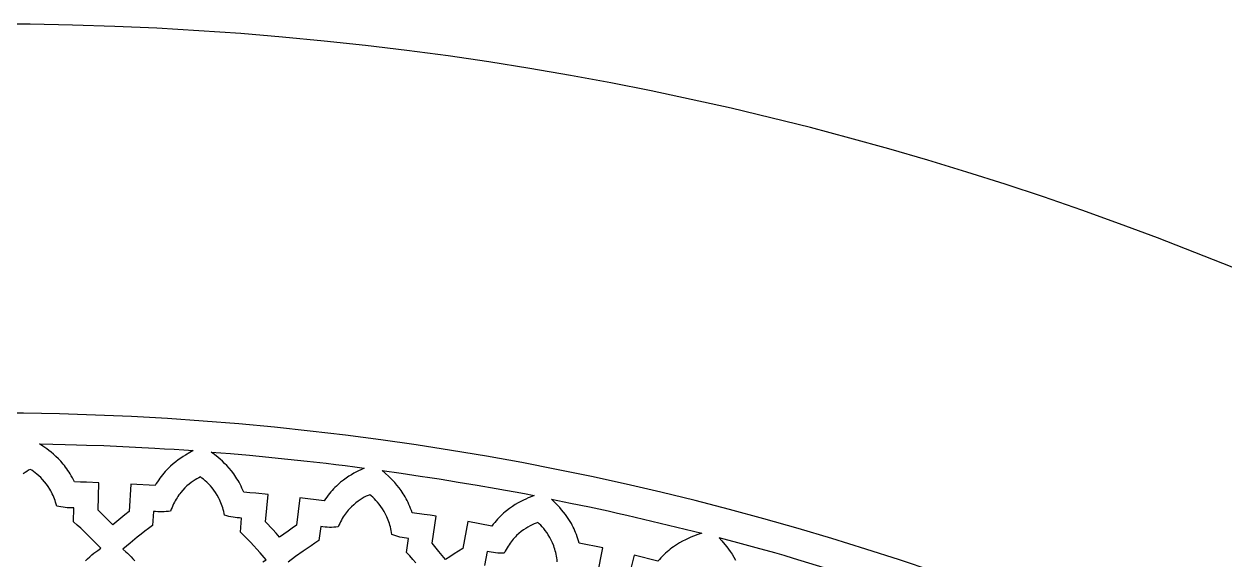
# Model space of a CAD drawing. Extents: x -550 to 550, y -550 to 550.
# Drawn here: x 6.1 to 206.7, y 460.5 to 550 of the extents above; entities that cross this region are included whole.
import ezdxf

# ---------------------------------------------------------------- set-up
doc = ezdxf.new("R2010")
doc.units = 0
doc.layers.add('LAYER_1', color=18, linetype='CONTINUOUS')
doc.layers.add('LAYER_10', color=4, linetype='CONTINUOUS')

msp = doc.modelspace()

# ---------------------------------------------------------------- linework, layer by layer
at = {"layer": 'LAYER_1'}
msp.add_lwpolyline([(0, 549.9999999999998, 0.4142135623730951), (-550, -4.34e-14, 0.4142135623730951), (0, -549.9999999999998, 0.4142135623730951), (550, -4.34e-14, 0.4142135623730951)], format="xyb", close=True, dxfattribs=at)
for points in [[(8.684496879577637, 479.8630981445312), (10.92341130830033, 479.8221484657176), (12.98140759740626, 479.7741337098036), (14.85852716784175, 479.721204520875), (16.5548114405531, 479.6655115430179), (19.40503977658867, 479.5544367968619), (21.5324239730835, 479.4581146240234), (24.74288693289346, 479.3049702857551), (27.95257736477323, 479.1394638390159), (29.55682380965611, 479.0480477542752), (31.1605062348566, 478.9487086575832), (32.76350101114144, 478.8398357206622), (34.36568450927734, 478.7198181152344), (33.78033142383396, 478.3931819206792), (33.07704926536564, 477.9881532494896), (32.69021249395452, 477.7504384786907), (32.28472670653603, 477.4861616809739), (31.86420298719312, 477.1930015537525), (31.43225242000874, 476.8686367944404), (30.99248608906584, 476.5107461004509), (30.54851507844739, 476.1170081691976), (30.10395047223633, 475.6851016980939), (29.8825740345595, 475.4541098530401), (29.66240335451563, 475.2127053845537), (29.44388981761507, 474.9605981298116), (29.22748480936821, 474.6974979259903), (29.01363971528542, 474.4231146102667), (28.80280592087706, 474.1371580198173), (28.5954348116535, 473.839337991819), (28.39197777312511, 473.5293643634483), (28.19288619080226, 473.2069469718821), (27.99861145019531, 472.8717956542969), (23.93153762817383, 473.1048278808594), (23.64087867736816, 468.5360717773438), (22.95839423536613, 467.9986618716002), (22.28038518723406, 467.4554384909331), (21.60828335131687, 466.9047984465865), (20.94352054595947, 466.3451385498047), (20.33173098613643, 466.9649544097637), (19.71182140073735, 467.576479196926), (18.45392990112305, 468.780517578125), (18.57399749755859, 473.3572998046875), (16.53864079302321, 473.4340152756398), (15.52084108086914, 473.4685024749614), (14.50284576416016, 473.4959716796875), (14.33800876495977, 473.8455512442701), (14.16736922739457, 474.1829119809677), (13.9913978156014, 474.5083041153911), (13.81056519371711, 474.8219778731511), (13.62534202587855, 475.1241834798582), (13.43619897622257, 475.4151711611233), (13.24360670888603, 475.6951911425571), (13.04803588800578, 475.9644936497701), (12.84995717771866, 476.2233289083733), (12.64984124216154, 476.4719471439772), (12.24538035178464, 476.93953344863), (11.83841852996991, 477.3692543686145), (11.43272108981214, 477.7631117088162), (11.03205334440615, 478.1231072741207), (10.64018060684673, 478.4512428694139), (10.26086819022871, 478.7495202995814), (9.897881407646878, 479.0199413695088), (9.235945996971028, 479.4852216481861)], [(37.36659240722656, 478.4836120605469), (40.56975610511541, 478.2257213342209), (43.77168837494296, 477.9508772215557), (45.37188882742639, 477.8045368501876), (46.97141674660567, 477.6508851780444), (48.57015057371785, 477.4888978870629), (50.16796875, 477.3175506591797), (53.363371043219, 476.9699192392541), (56.55822820503174, 476.6184224932862), (58.15458042395363, 476.4346137514711), (59.74975003477539, 476.241905632267), (61.34338826241417, 476.0376537870478), (62.93514633178711, 475.8192138671875), (62.33012728380277, 475.5276865666884), (61.98033472254276, 475.3558282542919), (61.60358589509857, 475.1632691636696), (61.203305120466, 474.9475310422256), (60.78291671764083, 474.706135637364), (60.34584500561887, 474.436604696489), (59.8955143033959, 474.1364599670046), (59.43534892996772, 473.8032231963149), (58.96877320433012, 473.4344161318243), (58.49921144547889, 473.0275605209365), (58.26438090328435, 472.8090900566576), (58.03008797240983, 472.580178111056), (57.7967606927298, 472.3405149025572), (57.56482710411873, 472.0897906495867), (57.3347152464511, 471.8276955705701), (57.10685315960139, 471.5539198839328), (56.88166888344405, 471.2681538081004), (56.65959045785357, 470.9700875614984), (56.44104592270443, 470.6594113625522), (56.22646331787109, 470.3358154296875), (52.18194580078125, 470.823974609375), (51.61860275268555, 466.281005859375), (50.90541724305317, 465.7873714851229), (50.19635380285318, 465.2876396209795), (49.49273923561016, 464.780127680233), (48.79590034484863, 464.2631530761719), (48.22250730352744, 464.9203925011767), (47.6404999411702, 465.5698584540099), (46.45726776123047, 466.8509216308594), (46.85086441040039, 471.4126586914062), (44.82297412597076, 471.6034983814172), (43.80803662640274, 471.6876998620064), (42.79240036010742, 471.7625122070312), (42.64875226303049, 472.1219347284983), (42.4985897010482, 472.4695091967145), (42.34239696967401, 472.8054566224821), (42.18065836442133, 473.1299980166032), (42.0138581808036, 473.4433543898801), (41.84248071433426, 473.7457467531151), (41.66701026052674, 474.0373961171102), (41.48793111489447, 474.3185234926678), (41.30572757295089, 474.58934989059), (41.12088393020944, 474.8500963216792), (40.74521352438664, 475.3422333265669), (40.36479426153356, 475.7967025937487), (39.98350050575768, 476.2152722096424), (39.60520662116645, 476.5997102606656), (39.23378697186737, 476.9517848332362), (38.87311592196791, 477.2732640137718), (38.52706783557554, 477.5659158886903), (37.894338009742, 478.0718100673465)], [(76.47492218017578, 460.5230407714844), (75.94219178569415, 461.2152785687248), (75.40039605256146, 461.900292291089), (74.29656219482422, 463.2536926269531), (74.96231079101562, 467.7840270996094), (73.95577104628319, 467.9392971113155), (72.94698478967902, 468.0798179153626), (70.9269790649414, 468.343994140625), (70.80512151689362, 468.711986298845), (70.67605967688803, 469.0685421085157), (70.54028973391158, 469.4138526515408), (70.39830787695115, 469.7481090098245), (70.25061029499359, 470.0715022652704), (70.0976931770258, 470.3842234997825), (69.94005271203469, 470.6864637952646), (69.77818508900708, 470.9784142336206), (69.61258649692991, 471.2602658967544), (69.44375312479008, 471.5322098665698), (69.09836679626986, 472.0471390538612), (68.74599561534151, 472.5247304507257), (68.39060909390011, 472.9665127123942), (68.03617674384074, 473.3740144940978), (67.68666807705848, 473.7487644510674), (67.3460526054484, 474.092291238534), (67.0182998409056, 474.4061235117285), (66.4172604806021, 474.9508191362256), (65.9153060913086, 475.3950805664062), (69.09707612209607, 474.9435176364927), (72.27783947755603, 474.4835199639517), (73.86697869076552, 474.2452013299873), (75.45482828161593, 473.9985858873156), (77.04104226559815, 473.7416109282534), (78.62527465820312, 473.4722137451172), (81.79391311115825, 472.9316397067032), (84.96325243616349, 472.3955179098781), (86.54643415521676, 472.119993439679), (88.12769016772077, 471.8346222350183), (89.7063201654883, 471.5357510309429), (91.28162384033203, 471.2197265625), (90.65904992434524, 470.9644587116933), (90.29932398429469, 470.812917709628), (89.91161223105064, 470.6419448832193), (89.49914479574653, 470.4489199025403), (89.06515180951584, 470.2312224376646), (88.61286340349201, 469.9862321586654), (88.14550970880848, 469.7113287356161), (87.6663208565987, 469.40389183859), (87.17852697799614, 469.0613011376605), (86.68535820413425, 468.680936302901), (86.43776764746025, 468.4757697322328), (86.19004466614645, 468.2601770043847), (85.94259302658455, 468.0338305781156), (85.69581649516623, 467.7964029121849), (85.45011883828316, 467.5475664653517), (85.20590382232703, 467.2869936963751), (84.9635752136895, 467.0143570640143), (84.72353677876228, 466.7293290270286), (84.48619228393703, 466.431582044177), (84.25194549560547, 466.1207885742188), (80.24592590332031, 466.8618774414062), (79.41194152832031, 462.3609313964844), (78.67085152729125, 461.9127347235535), (77.93349559722773, 461.4582074339978), (77.20110779567437, 460.9955694694353)]]:
    msp.add_lwpolyline(points, close=True, dxfattribs=at)
for points in [[(16.35249573233639, 460.3073668074754), (16.72518251953828, 460.6717516647377), (17.08982429562338, 461.0047172705027), (17.44329860530991, 461.3077378359762), (17.78248299331604, 461.5822875723638), (18.40549218315988, 462.0518714027048), (18.93387222290039, 462.4252624511719), (17.82892805771062, 463.5589220112065), (17.27063095280535, 464.1204487842448), (16.70666656889361, 464.6761649070719), (16.13569695787575, 465.2243638955189), (15.55638417165213, 465.7633392654169), (14.96739026212309, 466.2913845325971), (14.36737728118896, 466.8067932128906), (14.40953063964844, 469.1777038574219), (14.04991598421362, 469.1683964966925), (13.68951482327135, 469.1719292532782), (13.32900774441766, 469.188251996484), (12.96907533524857, 469.2173145956154), (12.61039818336012, 469.2590669199774), (12.25365687634833, 469.3134588388754), (11.89953200180923, 469.3804402216145), (11.54870414733887, 469.4599609375), (11.46461666887571, 469.781869698479), (11.37291594511093, 470.0943164103998), (11.27401199014045, 470.3974077106702), (11.16831481806022, 470.6912502366984), (11.05623444296614, 470.975950625892), (10.93818087895414, 471.2516155156588), (10.81456414012015, 471.518351543407), (10.6857942405601, 471.7762653465442), (10.5522811943699, 472.0254635624783), (10.41443501564548, 472.2660528286172), (10.12738331697768, 472.7218310611411), (9.827919257324108, 473.1444531433787), (9.519322949452155, 473.5347721745928), (9.204874506129222, 473.8936412540467), (8.887854040122704, 474.2219134810032), (8.571541664200002, 474.5204419547254), (8.259217491128513, 474.790079774476), (7.954161633675633, 475.0316800395182), (7.659654204608762, 475.2460958491148), (7.378975316695297, 475.4341803025289), (7.115405082702637, 475.5967864990234), (6.847104408824366, 475.4425365409521), (6.560937613413072, 475.2633380184587), (6.260158186131529, 475.0582403443577), (5.948019616642512, 474.8262929314633)], [(46.00503781764164, 460.1341611971881), (46.55602264404297, 460.4759826660156), (45.52410316640955, 461.6701085986573), (45.00077623762219, 462.2611871696099), (44.47076022949783, 462.846167452687), (43.93272192751899, 463.4234679296666), (43.38532811716825, 463.9915070823264), (42.82724558392815, 464.5487033924439), (42.25714111328125, 465.0934753417969), (42.44100952148438, 467.4576110839844), (42.08143395526997, 467.4708926536831), (41.72188091928433, 467.497044620905), (41.36302535917057, 467.535970896142), (41.00554222057181, 467.5875753898858), (40.65010644913119, 467.6517620126284), (40.29739299049184, 467.7284346748613), (39.94807679029688, 467.8174972870765), (39.60283279418945, 467.9188537597656), (39.53810269464397, 468.2456794924948), (39.46521695136374, 468.5635116145016), (39.38459073273737, 468.8724321257062), (39.2966392071534, 469.172523026029), (39.20177754300044, 469.4638663153904), (39.10042090866708, 469.7465439937106), (38.99298447254191, 470.02063806091), (38.87988340301349, 470.2862305169089), (38.76153286847043, 470.5434033616275), (38.6383480373013, 470.7922385949863), (38.3791361586392, 471.2652242273056), (38.10556911413585, 471.705843413229), (37.82096825089993, 472.1147521521194), (37.52865491604013, 472.4926064433392), (37.23195045666511, 472.8400622862509), (36.93417621988357, 473.1577756802171), (36.63865355280417, 473.4464026246004), (36.3487038025356, 473.7065991187632), (36.06764831618653, 473.9390211620681), (35.79880844086566, 474.1443247538778), (35.54550552368164, 474.3231658935547), (35.26850554924503, 474.1860025118638), (34.97216948602352, 474.0250089005585), (34.65969081028391, 473.8390422248796), (34.33426299829298, 473.6269596500679), (33.99907952631754, 473.387618341364), (33.65733387062438, 473.1198754640086), (33.31221950748034, 472.8225881832424), (32.96692991315217, 472.4946136643061), (32.6246585639067, 472.1348090724405), (32.28859893601072, 471.7420315728863), (32.12389647890217, 471.5329208468636), (31.96194450573104, 471.3151383308841), (31.80314220103068, 471.0885411706026), (31.64788874933445, 470.8529865116745), (31.49658333517569, 470.6083314997548), (31.34962514308775, 470.3544332804985), (31.20741335760399, 470.0911489995607), (31.07034716325775, 469.8183358025966), (30.93882574458238, 469.5358508352612), (30.81324828611125, 469.2435512432096), (30.69401397237768, 468.9412941720968), (30.58152198791504, 468.6289367675781), (30.22456325647482, 468.5815181287489), (29.86576416703674, 468.5447792473137), (29.50566194506201, 468.5189527061982), (29.14479381601186, 468.504271088328), (28.78369700534748, 468.5009669766287), (28.42290873853012, 468.5092729540259), (28.06296624102097, 468.5294216034453), (27.70440673828125, 468.5616455078125), (27.5338191986084, 466.1957702636719), (26.89332302297865, 465.7331538589648), (26.26106422575867, 465.259232401386), (25.63620076120468, 464.7753364279282), (25.01789058357293, 464.2827964755835), (23.79756190610097, 463.277106782204), (22.59334182739258, 462.2528076171875), (23.08459245030551, 461.832618389448), (23.36378290169328, 461.5841330268747), (23.66109669138989, 461.3084767990582), (23.97334375316131, 461.0044669314177), (24.29733402077353, 460.6709206493724), (24.62987742799253, 460.3066551783418)], [(71.56654744960214, 459.9610827175174), (71.05268315536215, 460.5564973313617), (70.52872668622015, 461.1427800909074), (69.99385070800781, 461.7189331054688), (70.31877136230469, 464.0678405761719), (69.960651442541, 464.1036730863793), (69.60336346775252, 464.1523577516343), (69.24757442435236, 464.2137538743374), (68.89395129875368, 464.2877207568891), (68.54316107736963, 464.37411770169), (68.19587074661337, 464.4728040111407), (67.85274729289802, 464.5836389876418), (67.51445770263672, 464.7064819335938), (67.46940192183756, 465.0370697655296), (67.41567347344429, 465.3591631088337), (67.35369136135813, 465.6728190968773), (67.28387458948032, 465.9780948630314), (67.20664216171205, 466.2750475406671), (67.12241308195456, 466.5637342631554), (67.03160635410904, 466.8442121638675), (66.93464098207674, 467.1165383761745), (66.83193596975887, 467.3807700334474), (66.72391032105662, 467.6369642690575), (66.49357313010393, 468.1254690087731), (66.24698144042843, 468.5825096622899), (65.98748728323986, 469.0085432965769), (65.71844268974795, 469.4040269786026), (65.44319969116245, 469.7694177753359), (65.16511031869311, 470.1051727537455), (64.88752660354966, 470.4117489808001), (64.61380057694186, 470.6896035234686), (64.34728427007941, 470.9391934487194), (64.09132971417212, 471.1609758235216), (63.84928894042969, 471.3554077148438), (63.56439417135904, 471.2356662965864), (63.25867881271302, 471.0932583214033), (62.93528895694417, 470.926848727931), (62.597370696505, 470.735102454806), (62.24807012384804, 470.516684440665), (61.89053333142581, 470.2702596241445), (61.52790641169082, 469.9944929438813), (61.1633354570956, 469.6880493385119), (60.79996656009266, 469.3495937466728), (60.44094581313454, 468.9777911070007), (60.26404914981369, 468.7789674375513), (60.08941930867374, 468.5713063581323), (59.91744955127126, 468.3546409860734), (59.7485331391628, 468.128804438704), (59.58306333390494, 467.8936298333539), (59.42143339705423, 467.6489502873526), (59.26403659016724, 467.3945989180295), (59.11126617480056, 467.1304088427145), (58.96351541251071, 466.8562131787369), (58.82117756485429, 466.5718450434264), (58.68464589338785, 466.2771375541126), (58.55431365966797, 465.971923828125), (58.19554402955291, 465.937287412188), (57.83509115402325, 465.9153877404298), (57.47363408478762, 465.9062219326931), (57.11185187355466, 465.9097871088208), (56.75042357203301, 465.9260803886555), (56.39002823193131, 465.9550988920398), (56.03134490495818, 465.9968397388164), (55.67505264282227, 466.0513000488281), (55.36330032348633, 463.7000427246094), (54.69649914527029, 463.2784414280577), (54.03723231299536, 462.845032927), (53.3847422062718, 462.4011972740827), (52.73827120470994, 461.9483145219518), (51.46035603551242, 461.0209279306347), (50.19742584228516, 460.0739135742188)], [(101.8695526123047, 457.987060546875), (102.8046951293945, 462.4678649902344), (98.8067398071289, 463.2536315917969), (98.70718090479218, 463.6288744562775), (98.59975465975117, 463.9931331513973), (98.4849672526774, 464.3465681667118), (98.36332486424246, 464.6893399917765), (98.23533367511791, 465.0216091161467), (98.10149986597537, 465.3435360293781), (97.9623296174864, 465.655281221026), (97.81832911032255, 465.9570051806458), (97.67000452515542, 466.2488683977929), (97.51786204265659, 466.531031362023), (97.20414810835013, 467.0668984899532), (96.88123675277573, 467.5658904808802), (96.55317742130606, 468.0292912512475), (96.22401955931367, 468.4583847174986), (95.89781261217124, 468.8544547960772), (95.57860602525133, 469.2187854034269), (95.27044924392658, 469.5526604559911), (94.70348287955294, 470.1341795625377), (94.22930908203125, 470.6092834472656), (97.3780347282281, 469.9657655829218), (100.5269875633721, 469.3221061872835), (102.0998097700638, 468.9925558730098), (103.6706014859096, 468.6537691252495), (105.2386669482155, 468.302678927115), (106.8033103942871, 467.9362182617188), (119.3039474487305, 464.9351501464844), (118.6693560618012, 464.707985214822), (117.9049702875537, 464.4244361224808), (117.4818197208817, 464.2542771894475), (117.0354788162156, 464.0613338243148), (116.5690336598337, 463.8427098964396), (116.0855703380145, 463.5955092751785), (115.5881749370365, 463.3168358298884), (115.079933543178, 463.0037934299261), (114.5639322427177, 462.6534859446484), (114.3039860294738, 462.4634527541903), (114.0432571219339, 462.263017243412), (113.7821312808827, 462.0518173959833), (113.520994267105, 461.8294911955737), (113.2602318413857, 461.5956766258529), (113.0002297645096, 461.3500116704904), (112.7413737972614, 461.0921343131558), (112.484049700426, 460.8216825375188), (112.2286432347882, 460.5382943272489), (111.9755401611328, 460.2416076660156), (108.0238342285156, 461.2328186035156), (106.9221878051758, 456.7898559570312)], [(95.15934459844166, 460.1682517333169), (95.12502082145653, 460.4934544703874), (95.08195930502004, 460.8107233480468), (95.03058140776388, 461.1200904953181), (94.97130848831978, 461.421588041224), (94.90456190531947, 461.7152481147874), (94.83076301739462, 462.0011028450311), (94.75033318317695, 462.279184360978), (94.66369376129818, 462.5495247916509), (94.57126611039001, 462.8121562660726), (94.37073155601237, 463.3144208622543), (94.15210038909763, 463.7862351817056), (93.91874347869948, 464.2278562566094), (93.67403169387163, 464.6395411191484), (93.42133590366771, 465.0215468015055), (93.16402697714142, 465.3741303358633), (92.9054757833464, 465.6975487544048), (92.64905319133635, 465.9920590893126), (92.39813007016495, 466.2579183727697), (92.15607728888585, 466.4953836369587), (91.92626571655273, 466.7047119140625), (91.63386305855698, 466.6022184167541), (91.31954857717781, 466.4778709047464), (90.98634868293715, 466.3301960652888), (90.63728978635697, 466.1577205856302), (90.27539829795921, 465.9589711530198), (89.90370062826585, 465.7324744547067), (89.52522318779882, 465.47675717794), (89.14299238708006, 465.1903460099689), (88.76003463663153, 464.8717676380426), (88.37937634697519, 464.5195487494099), (88.1908552532322, 464.3303637010941), (88.004043928633, 464.1322160313201), (87.8193206744928, 463.9249215759943), (87.63706379212688, 463.7082961710225), (87.45765158285047, 463.482155652311), (87.28146234797882, 463.2463158557659), (87.10887438882716, 463.0005926172934), (86.94026600671073, 462.7448017727996), (86.77601550294479, 462.4787591581907), (86.61650117884459, 462.2022806093727), (86.46210133572535, 461.9151819622519), (86.31319427490234, 461.6172790527344), (85.95305357755946, 461.6051881442496), (85.59203188299622, 461.6059350546885), (85.23080645879836, 461.6194679090185), (84.87005457255155, 461.6457348322067), (84.51045349184152, 461.6846839492207), (84.15268048425395, 461.7362633850278), (83.79741281737455, 461.8004212645953), (83.44532775878906, 461.8771057128906), (82.9935073852539, 459.5488586425781)], [(146.8896636962891, 456.9493408203125), (134.6020126342773, 460.7292633056641), (133.0604238923736, 461.1832808558469), (131.5149073136689, 461.6233955541929), (128.4155708380604, 462.4741200380761), (125.3109635918592, 463.3058440427162), (122.2080459594727, 464.1429748535156), (122.6525420285987, 463.6387676252024), (123.1831837281299, 463.0225605440805), (123.4705222470838, 462.6698690612475), (123.7670528429827, 462.2860720182497), (124.068660738941, 461.8701342160996), (124.3712311580733, 461.4210204558096), (124.6706493234942, 460.9376955383924), (124.9628004583181, 460.4191242648602)]]:
    msp.add_lwpolyline(points, dxfattribs=at)
at = {"layer": 'LAYER_10'}
msp.add_lwpolyline([(-485, 0, 0.4142135623730952), (0, -484.9999999999998, 0.4142135623730952), (485, 0, 0.4142135623730954), (0, 484.9999999999998, 0.4142135623730952)], format="xyb", close=True, dxfattribs=at)

doc.saveas('drawing.dxf')
